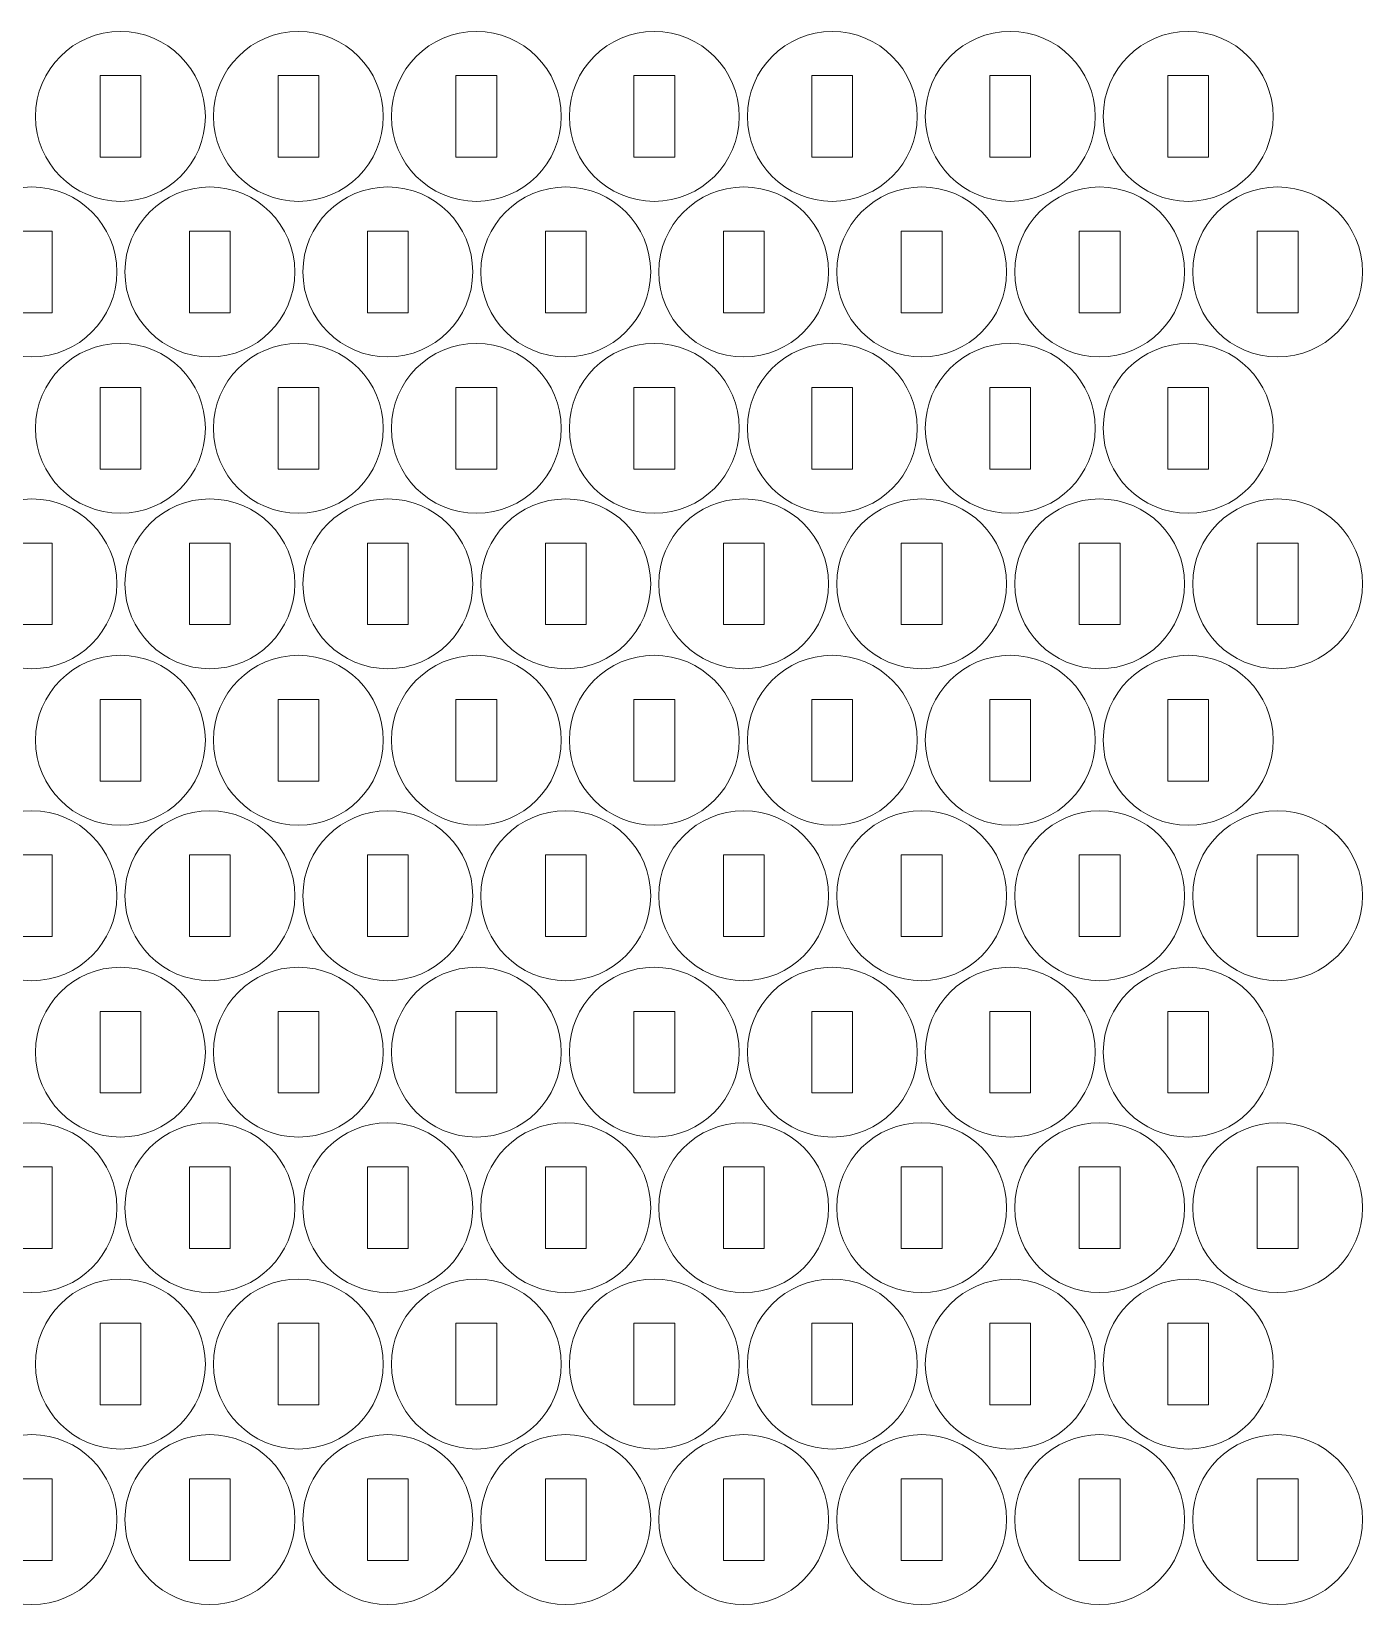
# Model space of a CAD drawing. Header units: millimetres. Extents: x -382 to 382, y -127 to 127.
# Drawn here: x 284.5 to 382.4, y 10.8 to 126.5 of the extents above; entities that cross this region are included whole.
import ezdxf

# ---------------------------------------------------------------- set-up
doc = ezdxf.new("R2010")
doc.units = ezdxf.units.MM
doc.header["$MEASUREMENT"] = 0
doc.layers.add('Camada 1', color=7, linetype='Continuous')

msp = doc.modelspace()

# ---------------------------------------------------------------- linework, layer by layer
at = {"layer": 'Camada 1', "lineweight": 20}
for points in [[(291.0326, 126.5491), (294.4844, 126.5491), (297.2826, 123.7509), (297.2826, 120.2991), (297.2826, 120.2991), (297.2826, 116.8473), (294.4844, 114.0491), (291.0326, 114.0491), (291.0326, 114.0491), (287.5808, 114.0491), (284.7826, 116.8473), (284.7826, 120.2991), (284.7826, 120.2991), (284.7826, 123.7509), (287.5808, 126.5491), (291.0326, 126.5491)], [(304.1295, 126.5491), (307.5813, 126.5491), (310.3795, 123.7509), (310.3795, 120.2991), (310.3795, 120.2991), (310.3795, 116.8473), (307.5813, 114.0491), (304.1295, 114.0491), (304.1295, 114.0491), (300.6777, 114.0491), (297.8795, 116.8473), (297.8795, 120.2991), (297.8795, 120.2991), (297.8795, 123.7509), (300.6777, 126.5491), (304.1295, 126.5491)], [(317.2264, 126.5491), (320.6782, 126.5491), (323.4764, 123.7509), (323.4764, 120.2991), (323.4764, 120.2991), (323.4764, 116.8473), (320.6782, 114.0491), (317.2264, 114.0491), (317.2264, 114.0491), (313.7746, 114.0491), (310.9764, 116.8473), (310.9764, 120.2991), (310.9764, 120.2991), (310.9764, 123.7509), (313.7746, 126.5491), (317.2264, 126.5491)], [(330.3233, 126.5491), (333.7751, 126.5491), (336.5733, 123.7509), (336.5733, 120.2991), (336.5733, 120.2991), (336.5733, 116.8473), (333.7751, 114.0491), (330.3233, 114.0491), (330.3233, 114.0491), (326.8715, 114.0491), (324.0733, 116.8473), (324.0733, 120.2991), (324.0733, 120.2991), (324.0733, 123.7509), (326.8715, 126.5491), (330.3233, 126.5491)], [(343.4202, 126.5491), (346.872, 126.5491), (349.6702, 123.7509), (349.6702, 120.2991), (349.6702, 120.2991), (349.6702, 116.8473), (346.872, 114.0491), (343.4202, 114.0491), (343.4202, 114.0491), (339.9684, 114.0491), (337.1702, 116.8473), (337.1702, 120.2991), (337.1702, 120.2991), (337.1702, 123.7509), (339.9684, 126.5491), (343.4202, 126.5491)], [(356.5171, 126.5491), (359.9689, 126.5491), (362.7671, 123.7509), (362.7671, 120.2991), (362.7671, 120.2991), (362.7671, 116.8473), (359.9689, 114.0491), (356.5171, 114.0491), (356.5171, 114.0491), (353.0653, 114.0491), (350.2671, 116.8473), (350.2671, 120.2991), (350.2671, 120.2991), (350.2671, 123.7509), (353.0653, 126.5491), (356.5171, 126.5491)], [(369.614, 126.5491), (373.0658, 126.5491), (375.864, 123.7509), (375.864, 120.2991), (375.864, 120.2991), (375.864, 116.8473), (373.0658, 114.0491), (369.614, 114.0491), (369.614, 114.0491), (366.1622, 114.0491), (363.364, 116.8473), (363.364, 120.2991), (363.364, 120.2991), (363.364, 123.7509), (366.1622, 126.5491), (369.614, 126.5491)], [(289.5326, 123.2991), (289.5326, 123.2991), (292.5326, 123.2991), (292.5326, 123.2991), (292.5326, 123.2991), (292.5326, 123.2991), (292.5326, 117.2991), (292.5326, 117.2991), (292.5326, 117.2991), (292.5326, 117.2991), (289.5326, 117.2991), (289.5326, 117.2991), (289.5326, 117.2991), (289.5326, 117.2991), (289.5326, 123.2991), (289.5326, 123.2991)], [(302.6295, 123.2991), (302.6295, 123.2991), (305.6295, 123.2991), (305.6295, 123.2991), (305.6295, 123.2991), (305.6295, 123.2991), (305.6295, 117.2991), (305.6295, 117.2991), (305.6295, 117.2991), (305.6295, 117.2991), (302.6295, 117.2991), (302.6295, 117.2991), (302.6295, 117.2991), (302.6295, 117.2991), (302.6295, 123.2991), (302.6295, 123.2991)], [(315.7264, 123.2991), (315.7264, 123.2991), (318.7264, 123.2991), (318.7264, 123.2991), (318.7264, 123.2991), (318.7264, 123.2991), (318.7264, 117.2991), (318.7264, 117.2991), (318.7264, 117.2991), (318.7264, 117.2991), (315.7264, 117.2991), (315.7264, 117.2991), (315.7264, 117.2991), (315.7264, 117.2991), (315.7264, 123.2991), (315.7264, 123.2991)], [(328.8233, 123.2991), (328.8233, 123.2991), (331.8233, 123.2991), (331.8233, 123.2991), (331.8233, 123.2991), (331.8233, 123.2991), (331.8233, 117.2991), (331.8233, 117.2991), (331.8233, 117.2991), (331.8233, 117.2991), (328.8233, 117.2991), (328.8233, 117.2991), (328.8233, 117.2991), (328.8233, 117.2991), (328.8233, 123.2991), (328.8233, 123.2991)], [(341.9202, 123.2991), (341.9202, 123.2991), (344.9202, 123.2991), (344.9202, 123.2991), (344.9202, 123.2991), (344.9202, 123.2991), (344.9202, 117.2991), (344.9202, 117.2991), (344.9202, 117.2991), (344.9202, 117.2991), (341.9202, 117.2991), (341.9202, 117.2991), (341.9202, 117.2991), (341.9202, 117.2991), (341.9202, 123.2991), (341.9202, 123.2991)], [(355.0171, 123.2991), (355.0171, 123.2991), (358.0171, 123.2991), (358.0171, 123.2991), (358.0171, 123.2991), (358.0171, 123.2991), (358.0171, 117.2991), (358.0171, 117.2991), (358.0171, 117.2991), (358.0171, 117.2991), (355.0171, 117.2991), (355.0171, 117.2991), (355.0171, 117.2991), (355.0171, 117.2991), (355.0171, 123.2991), (355.0171, 123.2991)], [(368.114, 123.2991), (368.114, 123.2991), (371.114, 123.2991), (371.114, 123.2991), (371.114, 123.2991), (371.114, 123.2991), (371.114, 117.2991), (371.114, 117.2991), (371.114, 117.2991), (371.114, 117.2991), (368.114, 117.2991), (368.114, 117.2991), (368.114, 117.2991), (368.114, 117.2991), (368.114, 123.2991), (368.114, 123.2991)], [(284.5172, 115.1058), (287.969, 115.1058), (290.7672, 112.3076), (290.7672, 108.8558), (290.7672, 108.8558), (290.7672, 105.404), (287.969, 102.6058), (284.5172, 102.6058), (284.5172, 102.6058), (281.0654, 102.6058), (278.2672, 105.404), (278.2672, 108.8558), (278.2672, 108.8558), (278.2672, 112.3076), (281.0654, 115.1058), (284.5172, 115.1058)], [(297.6141, 115.1058), (301.0659, 115.1058), (303.8641, 112.3076), (303.8641, 108.8558), (303.8641, 108.8558), (303.8641, 105.404), (301.0659, 102.6058), (297.6141, 102.6058), (297.6141, 102.6058), (294.1623, 102.6058), (291.3641, 105.404), (291.3641, 108.8558), (291.3641, 108.8558), (291.3641, 112.3076), (294.1623, 115.1058), (297.6141, 115.1058)], [(310.711, 115.1058), (314.1628, 115.1058), (316.961, 112.3076), (316.961, 108.8558), (316.961, 108.8558), (316.961, 105.404), (314.1628, 102.6058), (310.711, 102.6058), (310.711, 102.6058), (307.2592, 102.6058), (304.461, 105.404), (304.461, 108.8558), (304.461, 108.8558), (304.461, 112.3076), (307.2592, 115.1058), (310.711, 115.1058)], [(323.8079, 115.1058), (327.2597, 115.1058), (330.0579, 112.3076), (330.0579, 108.8558), (330.0579, 108.8558), (330.0579, 105.404), (327.2597, 102.6058), (323.8079, 102.6058), (323.8079, 102.6058), (320.3561, 102.6058), (317.5579, 105.404), (317.5579, 108.8558), (317.5579, 108.8558), (317.5579, 112.3076), (320.3561, 115.1058), (323.8079, 115.1058)], [(336.9048, 115.1058), (340.3566, 115.1058), (343.1548, 112.3076), (343.1548, 108.8558), (343.1548, 108.8558), (343.1548, 105.404), (340.3566, 102.6058), (336.9048, 102.6058), (336.9048, 102.6058), (333.453, 102.6058), (330.6548, 105.404), (330.6548, 108.8558), (330.6548, 108.8558), (330.6548, 112.3076), (333.453, 115.1058), (336.9048, 115.1058)], [(350.0017, 115.1058), (353.4535, 115.1058), (356.2517, 112.3076), (356.2517, 108.8558), (356.2517, 108.8558), (356.2517, 105.404), (353.4535, 102.6058), (350.0017, 102.6058), (350.0017, 102.6058), (346.5499, 102.6058), (343.7517, 105.404), (343.7517, 108.8558), (343.7517, 108.8558), (343.7517, 112.3076), (346.5499, 115.1058), (350.0017, 115.1058)], [(363.0986, 115.1058), (366.5504, 115.1058), (369.3486, 112.3076), (369.3486, 108.8558), (369.3486, 108.8558), (369.3486, 105.404), (366.5504, 102.6058), (363.0986, 102.6058), (363.0986, 102.6058), (359.6468, 102.6058), (356.8486, 105.404), (356.8486, 108.8558), (356.8486, 108.8558), (356.8486, 112.3076), (359.6468, 115.1058), (363.0986, 115.1058)], [(376.1955, 115.1058), (379.6473, 115.1058), (382.4455, 112.3076), (382.4455, 108.8558), (382.4455, 108.8558), (382.4455, 105.404), (379.6473, 102.6058), (376.1955, 102.6058), (376.1955, 102.6058), (372.7437, 102.6058), (369.9455, 105.404), (369.9455, 108.8558), (369.9455, 108.8558), (369.9455, 112.3076), (372.7437, 115.1058), (376.1955, 115.1058)], [(283.0172, 111.8558), (283.0172, 111.8558), (286.0172, 111.8558), (286.0172, 111.8558), (286.0172, 111.8558), (286.0172, 111.8558), (286.0172, 105.8558), (286.0172, 105.8558), (286.0172, 105.8558), (286.0172, 105.8558), (283.0172, 105.8558), (283.0172, 105.8558), (283.0172, 105.8558), (283.0172, 105.8558), (283.0172, 111.8558), (283.0172, 111.8558)], [(296.1141, 111.8558), (296.1141, 111.8558), (299.1141, 111.8558), (299.1141, 111.8558), (299.1141, 111.8558), (299.1141, 111.8558), (299.1141, 105.8558), (299.1141, 105.8558), (299.1141, 105.8558), (299.1141, 105.8558), (296.1141, 105.8558), (296.1141, 105.8558), (296.1141, 105.8558), (296.1141, 105.8558), (296.1141, 111.8558), (296.1141, 111.8558)], [(309.211, 111.8558), (309.211, 111.8558), (312.211, 111.8558), (312.211, 111.8558), (312.211, 111.8558), (312.211, 111.8558), (312.211, 105.8558), (312.211, 105.8558), (312.211, 105.8558), (312.211, 105.8558), (309.211, 105.8558), (309.211, 105.8558), (309.211, 105.8558), (309.211, 105.8558), (309.211, 111.8558), (309.211, 111.8558)], [(322.3079, 111.8558), (322.3079, 111.8558), (325.3079, 111.8558), (325.3079, 111.8558), (325.3079, 111.8558), (325.3079, 111.8558), (325.3079, 105.8558), (325.3079, 105.8558), (325.3079, 105.8558), (325.3079, 105.8558), (322.3079, 105.8558), (322.3079, 105.8558), (322.3079, 105.8558), (322.3079, 105.8558), (322.3079, 111.8558), (322.3079, 111.8558)], [(335.4048, 111.8558), (335.4048, 111.8558), (338.4048, 111.8558), (338.4048, 111.8558), (338.4048, 111.8558), (338.4048, 111.8558), (338.4048, 105.8558), (338.4048, 105.8558), (338.4048, 105.8558), (338.4048, 105.8558), (335.4048, 105.8558), (335.4048, 105.8558), (335.4048, 105.8558), (335.4048, 105.8558), (335.4048, 111.8558), (335.4048, 111.8558)], [(348.5017, 111.8558), (348.5017, 111.8558), (351.5017, 111.8558), (351.5017, 111.8558), (351.5017, 111.8558), (351.5017, 111.8558), (351.5017, 105.8558), (351.5017, 105.8558), (351.5017, 105.8558), (351.5017, 105.8558), (348.5017, 105.8558), (348.5017, 105.8558), (348.5017, 105.8558), (348.5017, 105.8558), (348.5017, 111.8558), (348.5017, 111.8558)], [(361.5986, 111.8558), (361.5986, 111.8558), (364.5986, 111.8558), (364.5986, 111.8558), (364.5986, 111.8558), (364.5986, 111.8558), (364.5986, 105.8558), (364.5986, 105.8558), (364.5986, 105.8558), (364.5986, 105.8558), (361.5986, 105.8558), (361.5986, 105.8558), (361.5986, 105.8558), (361.5986, 105.8558), (361.5986, 111.8558), (361.5986, 111.8558)], [(374.6955, 111.8558), (374.6955, 111.8558), (377.6955, 111.8558), (377.6955, 111.8558), (377.6955, 111.8558), (377.6955, 111.8558), (377.6955, 105.8558), (377.6955, 105.8558), (377.6955, 105.8558), (377.6955, 105.8558), (374.6955, 105.8558), (374.6955, 105.8558), (374.6955, 105.8558), (374.6955, 105.8558), (374.6955, 111.8558), (374.6955, 111.8558)], [(291.0326, 103.5964), (294.4844, 103.5964), (297.2826, 100.7982), (297.2826, 97.3464), (297.2826, 97.3464), (297.2826, 93.8946), (294.4844, 91.0964), (291.0326, 91.0964), (291.0326, 91.0964), (287.5808, 91.0964), (284.7826, 93.8946), (284.7826, 97.3464), (284.7826, 97.3464), (284.7826, 100.7982), (287.5808, 103.5964), (291.0326, 103.5964)], [(304.1295, 103.5964), (307.5813, 103.5964), (310.3795, 100.7982), (310.3795, 97.3464), (310.3795, 97.3464), (310.3795, 93.8946), (307.5813, 91.0964), (304.1295, 91.0964), (304.1295, 91.0964), (300.6777, 91.0964), (297.8795, 93.8946), (297.8795, 97.3464), (297.8795, 97.3464), (297.8795, 100.7982), (300.6777, 103.5964), (304.1295, 103.5964)], [(317.2264, 103.5964), (320.6782, 103.5964), (323.4764, 100.7982), (323.4764, 97.3464), (323.4764, 97.3464), (323.4764, 93.8946), (320.6782, 91.0964), (317.2264, 91.0964), (317.2264, 91.0964), (313.7746, 91.0964), (310.9764, 93.8946), (310.9764, 97.3464), (310.9764, 97.3464), (310.9764, 100.7982), (313.7746, 103.5964), (317.2264, 103.5964)], [(330.3233, 103.5964), (333.7751, 103.5964), (336.5733, 100.7982), (336.5733, 97.3464), (336.5733, 97.3464), (336.5733, 93.8946), (333.7751, 91.0964), (330.3233, 91.0964), (330.3233, 91.0964), (326.8715, 91.0964), (324.0733, 93.8946), (324.0733, 97.3464), (324.0733, 97.3464), (324.0733, 100.7982), (326.8715, 103.5964), (330.3233, 103.5964)], [(343.4202, 103.5964), (346.872, 103.5964), (349.6702, 100.7982), (349.6702, 97.3464), (349.6702, 97.3464), (349.6702, 93.8946), (346.872, 91.0964), (343.4202, 91.0964), (343.4202, 91.0964), (339.9684, 91.0964), (337.1702, 93.8946), (337.1702, 97.3464), (337.1702, 97.3464), (337.1702, 100.7982), (339.9684, 103.5964), (343.4202, 103.5964)], [(356.5171, 103.5964), (359.9689, 103.5964), (362.7671, 100.7982), (362.7671, 97.3464), (362.7671, 97.3464), (362.7671, 93.8946), (359.9689, 91.0964), (356.5171, 91.0964), (356.5171, 91.0964), (353.0653, 91.0964), (350.2671, 93.8946), (350.2671, 97.3464), (350.2671, 97.3464), (350.2671, 100.7982), (353.0653, 103.5964), (356.5171, 103.5964)], [(369.614, 103.5964), (373.0658, 103.5964), (375.864, 100.7982), (375.864, 97.3464), (375.864, 97.3464), (375.864, 93.8946), (373.0658, 91.0964), (369.614, 91.0964), (369.614, 91.0964), (366.1622, 91.0964), (363.364, 93.8946), (363.364, 97.3464), (363.364, 97.3464), (363.364, 100.7982), (366.1622, 103.5964), (369.614, 103.5964)], [(289.5326, 100.3464), (289.5326, 100.3464), (292.5326, 100.3464), (292.5326, 100.3464), (292.5326, 100.3464), (292.5326, 100.3464), (292.5326, 94.3464), (292.5326, 94.3464), (292.5326, 94.3464), (292.5326, 94.3464), (289.5326, 94.3464), (289.5326, 94.3464), (289.5326, 94.3464), (289.5326, 94.3464), (289.5326, 100.3464), (289.5326, 100.3464)], [(302.6295, 100.3464), (302.6295, 100.3464), (305.6295, 100.3464), (305.6295, 100.3464), (305.6295, 100.3464), (305.6295, 100.3464), (305.6295, 94.3464), (305.6295, 94.3464), (305.6295, 94.3464), (305.6295, 94.3464), (302.6295, 94.3464), (302.6295, 94.3464), (302.6295, 94.3464), (302.6295, 94.3464), (302.6295, 100.3464), (302.6295, 100.3464)], [(315.7264, 100.3464), (315.7264, 100.3464), (318.7264, 100.3464), (318.7264, 100.3464), (318.7264, 100.3464), (318.7264, 100.3464), (318.7264, 94.3464), (318.7264, 94.3464), (318.7264, 94.3464), (318.7264, 94.3464), (315.7264, 94.3464), (315.7264, 94.3464), (315.7264, 94.3464), (315.7264, 94.3464), (315.7264, 100.3464), (315.7264, 100.3464)], [(328.8233, 100.3464), (328.8233, 100.3464), (331.8233, 100.3464), (331.8233, 100.3464), (331.8233, 100.3464), (331.8233, 100.3464), (331.8233, 94.3464), (331.8233, 94.3464), (331.8233, 94.3464), (331.8233, 94.3464), (328.8233, 94.3464), (328.8233, 94.3464), (328.8233, 94.3464), (328.8233, 94.3464), (328.8233, 100.3464), (328.8233, 100.3464)], [(341.9202, 100.3464), (341.9202, 100.3464), (344.9202, 100.3464), (344.9202, 100.3464), (344.9202, 100.3464), (344.9202, 100.3464), (344.9202, 94.3464), (344.9202, 94.3464), (344.9202, 94.3464), (344.9202, 94.3464), (341.9202, 94.3464), (341.9202, 94.3464), (341.9202, 94.3464), (341.9202, 94.3464), (341.9202, 100.3464), (341.9202, 100.3464)], [(355.0171, 100.3464), (355.0171, 100.3464), (358.0171, 100.3464), (358.0171, 100.3464), (358.0171, 100.3464), (358.0171, 100.3464), (358.0171, 94.3464), (358.0171, 94.3464), (358.0171, 94.3464), (358.0171, 94.3464), (355.0171, 94.3464), (355.0171, 94.3464), (355.0171, 94.3464), (355.0171, 94.3464), (355.0171, 100.3464), (355.0171, 100.3464)], [(368.114, 100.3464), (368.114, 100.3464), (371.114, 100.3464), (371.114, 100.3464), (371.114, 100.3464), (371.114, 100.3464), (371.114, 94.3464), (371.114, 94.3464), (371.114, 94.3464), (371.114, 94.3464), (368.114, 94.3464), (368.114, 94.3464), (368.114, 94.3464), (368.114, 94.3464), (368.114, 100.3464), (368.114, 100.3464)], [(284.5172, 92.1531), (287.969, 92.1531), (290.7672, 89.3549), (290.7672, 85.9031), (290.7672, 85.9031), (290.7672, 82.4513), (287.969, 79.6531), (284.5172, 79.6531), (284.5172, 79.6531), (281.0654, 79.6531), (278.2672, 82.4513), (278.2672, 85.9031), (278.2672, 85.9031), (278.2672, 89.3549), (281.0654, 92.1531), (284.5172, 92.1531)], [(297.6141, 92.1531), (301.0659, 92.1531), (303.8641, 89.3549), (303.8641, 85.9031), (303.8641, 85.9031), (303.8641, 82.4513), (301.0659, 79.6531), (297.6141, 79.6531), (297.6141, 79.6531), (294.1623, 79.6531), (291.3641, 82.4513), (291.3641, 85.9031), (291.3641, 85.9031), (291.3641, 89.3549), (294.1623, 92.1531), (297.6141, 92.1531)], [(310.711, 92.1531), (314.1628, 92.1531), (316.961, 89.3549), (316.961, 85.9031), (316.961, 85.9031), (316.961, 82.4513), (314.1628, 79.6531), (310.711, 79.6531), (310.711, 79.6531), (307.2592, 79.6531), (304.461, 82.4513), (304.461, 85.9031), (304.461, 85.9031), (304.461, 89.3549), (307.2592, 92.1531), (310.711, 92.1531)], [(323.8079, 92.1531), (327.2597, 92.1531), (330.0579, 89.3549), (330.0579, 85.9031), (330.0579, 85.9031), (330.0579, 82.4513), (327.2597, 79.6531), (323.8079, 79.6531), (323.8079, 79.6531), (320.3561, 79.6531), (317.5579, 82.4513), (317.5579, 85.9031), (317.5579, 85.9031), (317.5579, 89.3549), (320.3561, 92.1531), (323.8079, 92.1531)], [(336.9048, 92.1531), (340.3566, 92.1531), (343.1548, 89.3549), (343.1548, 85.9031), (343.1548, 85.9031), (343.1548, 82.4513), (340.3566, 79.6531), (336.9048, 79.6531), (336.9048, 79.6531), (333.453, 79.6531), (330.6548, 82.4513), (330.6548, 85.9031), (330.6548, 85.9031), (330.6548, 89.3549), (333.453, 92.1531), (336.9048, 92.1531)], [(350.0017, 92.1531), (353.4535, 92.1531), (356.2517, 89.3549), (356.2517, 85.9031), (356.2517, 85.9031), (356.2517, 82.4513), (353.4535, 79.6531), (350.0017, 79.6531), (350.0017, 79.6531), (346.5499, 79.6531), (343.7517, 82.4513), (343.7517, 85.9031), (343.7517, 85.9031), (343.7517, 89.3549), (346.5499, 92.1531), (350.0017, 92.1531)], [(363.0986, 92.1531), (366.5504, 92.1531), (369.3486, 89.3549), (369.3486, 85.9031), (369.3486, 85.9031), (369.3486, 82.4513), (366.5504, 79.6531), (363.0986, 79.6531), (363.0986, 79.6531), (359.6468, 79.6531), (356.8486, 82.4513), (356.8486, 85.9031), (356.8486, 85.9031), (356.8486, 89.3549), (359.6468, 92.1531), (363.0986, 92.1531)], [(376.1955, 92.1531), (379.6473, 92.1531), (382.4455, 89.3549), (382.4455, 85.9031), (382.4455, 85.9031), (382.4455, 82.4513), (379.6473, 79.6531), (376.1955, 79.6531), (376.1955, 79.6531), (372.7437, 79.6531), (369.9455, 82.4513), (369.9455, 85.9031), (369.9455, 85.9031), (369.9455, 89.3549), (372.7437, 92.1531), (376.1955, 92.1531)], [(283.0172, 88.9031), (283.0172, 88.9031), (286.0172, 88.9031), (286.0172, 88.9031), (286.0172, 88.9031), (286.0172, 88.9031), (286.0172, 82.9031), (286.0172, 82.9031), (286.0172, 82.9031), (286.0172, 82.9031), (283.0172, 82.9031), (283.0172, 82.9031), (283.0172, 82.9031), (283.0172, 82.9031), (283.0172, 88.9031), (283.0172, 88.9031)], [(296.1141, 88.9031), (296.1141, 88.9031), (299.1141, 88.9031), (299.1141, 88.9031), (299.1141, 88.9031), (299.1141, 88.9031), (299.1141, 82.9031), (299.1141, 82.9031), (299.1141, 82.9031), (299.1141, 82.9031), (296.1141, 82.9031), (296.1141, 82.9031), (296.1141, 82.9031), (296.1141, 82.9031), (296.1141, 88.9031), (296.1141, 88.9031)], [(309.211, 88.9031), (309.211, 88.9031), (312.211, 88.9031), (312.211, 88.9031), (312.211, 88.9031), (312.211, 88.9031), (312.211, 82.9031), (312.211, 82.9031), (312.211, 82.9031), (312.211, 82.9031), (309.211, 82.9031), (309.211, 82.9031), (309.211, 82.9031), (309.211, 82.9031), (309.211, 88.9031), (309.211, 88.9031)], [(322.3079, 88.9031), (322.3079, 88.9031), (325.3079, 88.9031), (325.3079, 88.9031), (325.3079, 88.9031), (325.3079, 88.9031), (325.3079, 82.9031), (325.3079, 82.9031), (325.3079, 82.9031), (325.3079, 82.9031), (322.3079, 82.9031), (322.3079, 82.9031), (322.3079, 82.9031), (322.3079, 82.9031), (322.3079, 88.9031), (322.3079, 88.9031)], [(335.4048, 88.9031), (335.4048, 88.9031), (338.4048, 88.9031), (338.4048, 88.9031), (338.4048, 88.9031), (338.4048, 88.9031), (338.4048, 82.9031), (338.4048, 82.9031), (338.4048, 82.9031), (338.4048, 82.9031), (335.4048, 82.9031), (335.4048, 82.9031), (335.4048, 82.9031), (335.4048, 82.9031), (335.4048, 88.9031), (335.4048, 88.9031)], [(348.5017, 88.9031), (348.5017, 88.9031), (351.5017, 88.9031), (351.5017, 88.9031), (351.5017, 88.9031), (351.5017, 88.9031), (351.5017, 82.9031), (351.5017, 82.9031), (351.5017, 82.9031), (351.5017, 82.9031), (348.5017, 82.9031), (348.5017, 82.9031), (348.5017, 82.9031), (348.5017, 82.9031), (348.5017, 88.9031), (348.5017, 88.9031)], [(361.5986, 88.9031), (361.5986, 88.9031), (364.5986, 88.9031), (364.5986, 88.9031), (364.5986, 88.9031), (364.5986, 88.9031), (364.5986, 82.9031), (364.5986, 82.9031), (364.5986, 82.9031), (364.5986, 82.9031), (361.5986, 82.9031), (361.5986, 82.9031), (361.5986, 82.9031), (361.5986, 82.9031), (361.5986, 88.9031), (361.5986, 88.9031)], [(374.6955, 88.9031), (374.6955, 88.9031), (377.6955, 88.9031), (377.6955, 88.9031), (377.6955, 88.9031), (377.6955, 88.9031), (377.6955, 82.9031), (377.6955, 82.9031), (377.6955, 82.9031), (377.6955, 82.9031), (374.6955, 82.9031), (374.6955, 82.9031), (374.6955, 82.9031), (374.6955, 82.9031), (374.6955, 88.9031), (374.6955, 88.9031)], [(291.0326, 80.6437), (294.4844, 80.6437), (297.2826, 77.8455), (297.2826, 74.3937), (297.2826, 74.3937), (297.2826, 70.9419), (294.4844, 68.1437), (291.0326, 68.1437), (291.0326, 68.1437), (287.5808, 68.1437), (284.7826, 70.9419), (284.7826, 74.3937), (284.7826, 74.3937), (284.7826, 77.8455), (287.5808, 80.6437), (291.0326, 80.6437)], [(304.1295, 80.6437), (307.5813, 80.6437), (310.3795, 77.8455), (310.3795, 74.3937), (310.3795, 74.3937), (310.3795, 70.9419), (307.5813, 68.1437), (304.1295, 68.1437), (304.1295, 68.1437), (300.6777, 68.1437), (297.8795, 70.9419), (297.8795, 74.3937), (297.8795, 74.3937), (297.8795, 77.8455), (300.6777, 80.6437), (304.1295, 80.6437)], [(317.2264, 80.6437), (320.6782, 80.6437), (323.4764, 77.8455), (323.4764, 74.3937), (323.4764, 74.3937), (323.4764, 70.9419), (320.6782, 68.1437), (317.2264, 68.1437), (317.2264, 68.1437), (313.7746, 68.1437), (310.9764, 70.9419), (310.9764, 74.3937), (310.9764, 74.3937), (310.9764, 77.8455), (313.7746, 80.6437), (317.2264, 80.6437)], [(330.3233, 80.6437), (333.7751, 80.6437), (336.5733, 77.8455), (336.5733, 74.3937), (336.5733, 74.3937), (336.5733, 70.9419), (333.7751, 68.1437), (330.3233, 68.1437), (330.3233, 68.1437), (326.8715, 68.1437), (324.0733, 70.9419), (324.0733, 74.3937), (324.0733, 74.3937), (324.0733, 77.8455), (326.8715, 80.6437), (330.3233, 80.6437)], [(343.4202, 80.6437), (346.872, 80.6437), (349.6702, 77.8455), (349.6702, 74.3937), (349.6702, 74.3937), (349.6702, 70.9419), (346.872, 68.1437), (343.4202, 68.1437), (343.4202, 68.1437), (339.9684, 68.1437), (337.1702, 70.9419), (337.1702, 74.3937), (337.1702, 74.3937), (337.1702, 77.8455), (339.9684, 80.6437), (343.4202, 80.6437)], [(356.5171, 80.6437), (359.9689, 80.6437), (362.7671, 77.8455), (362.7671, 74.3937), (362.7671, 74.3937), (362.7671, 70.9419), (359.9689, 68.1437), (356.5171, 68.1437), (356.5171, 68.1437), (353.0653, 68.1437), (350.2671, 70.9419), (350.2671, 74.3937), (350.2671, 74.3937), (350.2671, 77.8455), (353.0653, 80.6437), (356.5171, 80.6437)], [(369.614, 80.6437), (373.0658, 80.6437), (375.864, 77.8455), (375.864, 74.3937), (375.864, 74.3937), (375.864, 70.9419), (373.0658, 68.1437), (369.614, 68.1437), (369.614, 68.1437), (366.1622, 68.1437), (363.364, 70.9419), (363.364, 74.3937), (363.364, 74.3937), (363.364, 77.8455), (366.1622, 80.6437), (369.614, 80.6437)], [(289.5326, 77.3937), (289.5326, 77.3937), (292.5326, 77.3937), (292.5326, 77.3937), (292.5326, 77.3937), (292.5326, 77.3937), (292.5326, 71.3937), (292.5326, 71.3937), (292.5326, 71.3937), (292.5326, 71.3937), (289.5326, 71.3937), (289.5326, 71.3937), (289.5326, 71.3937), (289.5326, 71.3937), (289.5326, 77.3937), (289.5326, 77.3937)], [(302.6295, 77.3937), (302.6295, 77.3937), (305.6295, 77.3937), (305.6295, 77.3937), (305.6295, 77.3937), (305.6295, 77.3937), (305.6295, 71.3937), (305.6295, 71.3937), (305.6295, 71.3937), (305.6295, 71.3937), (302.6295, 71.3937), (302.6295, 71.3937), (302.6295, 71.3937), (302.6295, 71.3937), (302.6295, 77.3937), (302.6295, 77.3937)], [(315.7264, 77.3937), (315.7264, 77.3937), (318.7264, 77.3937), (318.7264, 77.3937), (318.7264, 77.3937), (318.7264, 77.3937), (318.7264, 71.3937), (318.7264, 71.3937), (318.7264, 71.3937), (318.7264, 71.3937), (315.7264, 71.3937), (315.7264, 71.3937), (315.7264, 71.3937), (315.7264, 71.3937), (315.7264, 77.3937), (315.7264, 77.3937)], [(328.8233, 77.3937), (328.8233, 77.3937), (331.8233, 77.3937), (331.8233, 77.3937), (331.8233, 77.3937), (331.8233, 77.3937), (331.8233, 71.3937), (331.8233, 71.3937), (331.8233, 71.3937), (331.8233, 71.3937), (328.8233, 71.3937), (328.8233, 71.3937), (328.8233, 71.3937), (328.8233, 71.3937), (328.8233, 77.3937), (328.8233, 77.3937)], [(341.9202, 77.3937), (341.9202, 77.3937), (344.9202, 77.3937), (344.9202, 77.3937), (344.9202, 77.3937), (344.9202, 77.3937), (344.9202, 71.3937), (344.9202, 71.3937), (344.9202, 71.3937), (344.9202, 71.3937), (341.9202, 71.3937), (341.9202, 71.3937), (341.9202, 71.3937), (341.9202, 71.3937), (341.9202, 77.3937), (341.9202, 77.3937)], [(355.0171, 77.3937), (355.0171, 77.3937), (358.0171, 77.3937), (358.0171, 77.3937), (358.0171, 77.3937), (358.0171, 77.3937), (358.0171, 71.3937), (358.0171, 71.3937), (358.0171, 71.3937), (358.0171, 71.3937), (355.0171, 71.3937), (355.0171, 71.3937), (355.0171, 71.3937), (355.0171, 71.3937), (355.0171, 77.3937), (355.0171, 77.3937)], [(368.114, 77.3937), (368.114, 77.3937), (371.114, 77.3937), (371.114, 77.3937), (371.114, 77.3937), (371.114, 77.3937), (371.114, 71.3937), (371.114, 71.3937), (371.114, 71.3937), (371.114, 71.3937), (368.114, 71.3937), (368.114, 71.3937), (368.114, 71.3937), (368.114, 71.3937), (368.114, 77.3937), (368.114, 77.3937)], [(284.5172, 69.2004), (287.969, 69.2004), (290.7672, 66.4022), (290.7672, 62.9504), (290.7672, 62.9504), (290.7672, 59.4986), (287.969, 56.7004), (284.5172, 56.7004), (284.5172, 56.7004), (281.0654, 56.7004), (278.2672, 59.4986), (278.2672, 62.9504), (278.2672, 62.9504), (278.2672, 66.4022), (281.0654, 69.2004), (284.5172, 69.2004)], [(297.6141, 69.2004), (301.0659, 69.2004), (303.8641, 66.4022), (303.8641, 62.9504), (303.8641, 62.9504), (303.8641, 59.4986), (301.0659, 56.7004), (297.6141, 56.7004), (297.6141, 56.7004), (294.1623, 56.7004), (291.3641, 59.4986), (291.3641, 62.9504), (291.3641, 62.9504), (291.3641, 66.4022), (294.1623, 69.2004), (297.6141, 69.2004)], [(310.711, 69.2004), (314.1628, 69.2004), (316.961, 66.4022), (316.961, 62.9504), (316.961, 62.9504), (316.961, 59.4986), (314.1628, 56.7004), (310.711, 56.7004), (310.711, 56.7004), (307.2592, 56.7004), (304.461, 59.4986), (304.461, 62.9504), (304.461, 62.9504), (304.461, 66.4022), (307.2592, 69.2004), (310.711, 69.2004)], [(323.8079, 69.2004), (327.2597, 69.2004), (330.0579, 66.4022), (330.0579, 62.9504), (330.0579, 62.9504), (330.0579, 59.4986), (327.2597, 56.7004), (323.8079, 56.7004), (323.8079, 56.7004), (320.3561, 56.7004), (317.5579, 59.4986), (317.5579, 62.9504), (317.5579, 62.9504), (317.5579, 66.4022), (320.3561, 69.2004), (323.8079, 69.2004)], [(336.9048, 69.2004), (340.3566, 69.2004), (343.1548, 66.4022), (343.1548, 62.9504), (343.1548, 62.9504), (343.1548, 59.4986), (340.3566, 56.7004), (336.9048, 56.7004), (336.9048, 56.7004), (333.453, 56.7004), (330.6548, 59.4986), (330.6548, 62.9504), (330.6548, 62.9504), (330.6548, 66.4022), (333.453, 69.2004), (336.9048, 69.2004)], [(350.0017, 69.2004), (353.4535, 69.2004), (356.2517, 66.4022), (356.2517, 62.9504), (356.2517, 62.9504), (356.2517, 59.4986), (353.4535, 56.7004), (350.0017, 56.7004), (350.0017, 56.7004), (346.5499, 56.7004), (343.7517, 59.4986), (343.7517, 62.9504), (343.7517, 62.9504), (343.7517, 66.4022), (346.5499, 69.2004), (350.0017, 69.2004)], [(363.0986, 69.2004), (366.5504, 69.2004), (369.3486, 66.4022), (369.3486, 62.9504), (369.3486, 62.9504), (369.3486, 59.4986), (366.5504, 56.7004), (363.0986, 56.7004), (363.0986, 56.7004), (359.6468, 56.7004), (356.8486, 59.4986), (356.8486, 62.9504), (356.8486, 62.9504), (356.8486, 66.4022), (359.6468, 69.2004), (363.0986, 69.2004)], [(376.1955, 69.2004), (379.6473, 69.2004), (382.4455, 66.4022), (382.4455, 62.9504), (382.4455, 62.9504), (382.4455, 59.4986), (379.6473, 56.7004), (376.1955, 56.7004), (376.1955, 56.7004), (372.7437, 56.7004), (369.9455, 59.4986), (369.9455, 62.9504), (369.9455, 62.9504), (369.9455, 66.4022), (372.7437, 69.2004), (376.1955, 69.2004)], [(283.0172, 65.9504), (283.0172, 65.9504), (286.0172, 65.9504), (286.0172, 65.9504), (286.0172, 65.9504), (286.0172, 65.9504), (286.0172, 59.9504), (286.0172, 59.9504), (286.0172, 59.9504), (286.0172, 59.9504), (283.0172, 59.9504), (283.0172, 59.9504), (283.0172, 59.9504), (283.0172, 59.9504), (283.0172, 65.9504), (283.0172, 65.9504)], [(296.1141, 65.9504), (296.1141, 65.9504), (299.1141, 65.9504), (299.1141, 65.9504), (299.1141, 65.9504), (299.1141, 65.9504), (299.1141, 59.9504), (299.1141, 59.9504), (299.1141, 59.9504), (299.1141, 59.9504), (296.1141, 59.9504), (296.1141, 59.9504), (296.1141, 59.9504), (296.1141, 59.9504), (296.1141, 65.9504), (296.1141, 65.9504)], [(309.211, 65.9504), (309.211, 65.9504), (312.211, 65.9504), (312.211, 65.9504), (312.211, 65.9504), (312.211, 65.9504), (312.211, 59.9504), (312.211, 59.9504), (312.211, 59.9504), (312.211, 59.9504), (309.211, 59.9504), (309.211, 59.9504), (309.211, 59.9504), (309.211, 59.9504), (309.211, 65.9504), (309.211, 65.9504)], [(322.3079, 65.9504), (322.3079, 65.9504), (325.3079, 65.9504), (325.3079, 65.9504), (325.3079, 65.9504), (325.3079, 65.9504), (325.3079, 59.9504), (325.3079, 59.9504), (325.3079, 59.9504), (325.3079, 59.9504), (322.3079, 59.9504), (322.3079, 59.9504), (322.3079, 59.9504), (322.3079, 59.9504), (322.3079, 65.9504), (322.3079, 65.9504)], [(335.4048, 65.9504), (335.4048, 65.9504), (338.4048, 65.9504), (338.4048, 65.9504), (338.4048, 65.9504), (338.4048, 65.9504), (338.4048, 59.9504), (338.4048, 59.9504), (338.4048, 59.9504), (338.4048, 59.9504), (335.4048, 59.9504), (335.4048, 59.9504), (335.4048, 59.9504), (335.4048, 59.9504), (335.4048, 65.9504), (335.4048, 65.9504)], [(348.5017, 65.9504), (348.5017, 65.9504), (351.5017, 65.9504), (351.5017, 65.9504), (351.5017, 65.9504), (351.5017, 65.9504), (351.5017, 59.9504), (351.5017, 59.9504), (351.5017, 59.9504), (351.5017, 59.9504), (348.5017, 59.9504), (348.5017, 59.9504), (348.5017, 59.9504), (348.5017, 59.9504), (348.5017, 65.9504), (348.5017, 65.9504)], [(361.5986, 65.9504), (361.5986, 65.9504), (364.5986, 65.9504), (364.5986, 65.9504), (364.5986, 65.9504), (364.5986, 65.9504), (364.5986, 59.9504), (364.5986, 59.9504), (364.5986, 59.9504), (364.5986, 59.9504), (361.5986, 59.9504), (361.5986, 59.9504), (361.5986, 59.9504), (361.5986, 59.9504), (361.5986, 65.9504), (361.5986, 65.9504)], [(374.6955, 65.9504), (374.6955, 65.9504), (377.6955, 65.9504), (377.6955, 65.9504), (377.6955, 65.9504), (377.6955, 65.9504), (377.6955, 59.9504), (377.6955, 59.9504), (377.6955, 59.9504), (377.6955, 59.9504), (374.6955, 59.9504), (374.6955, 59.9504), (374.6955, 59.9504), (374.6955, 59.9504), (374.6955, 65.9504), (374.6955, 65.9504)], [(291.0326, 57.691), (294.4844, 57.691), (297.2826, 54.8928), (297.2826, 51.441), (297.2826, 51.441), (297.2826, 47.9892), (294.4844, 45.191), (291.0326, 45.191), (291.0326, 45.191), (287.5808, 45.191), (284.7826, 47.9892), (284.7826, 51.441), (284.7826, 51.441), (284.7826, 54.8928), (287.5808, 57.691), (291.0326, 57.691)], [(304.1295, 57.691), (307.5813, 57.691), (310.3795, 54.8928), (310.3795, 51.441), (310.3795, 51.441), (310.3795, 47.9892), (307.5813, 45.191), (304.1295, 45.191), (304.1295, 45.191), (300.6777, 45.191), (297.8795, 47.9892), (297.8795, 51.441), (297.8795, 51.441), (297.8795, 54.8928), (300.6777, 57.691), (304.1295, 57.691)], [(317.2264, 57.691), (320.6782, 57.691), (323.4764, 54.8928), (323.4764, 51.441), (323.4764, 51.441), (323.4764, 47.9892), (320.6782, 45.191), (317.2264, 45.191), (317.2264, 45.191), (313.7746, 45.191), (310.9764, 47.9892), (310.9764, 51.441), (310.9764, 51.441), (310.9764, 54.8928), (313.7746, 57.691), (317.2264, 57.691)], [(330.3233, 57.691), (333.7751, 57.691), (336.5733, 54.8928), (336.5733, 51.441), (336.5733, 51.441), (336.5733, 47.9892), (333.7751, 45.191), (330.3233, 45.191), (330.3233, 45.191), (326.8715, 45.191), (324.0733, 47.9892), (324.0733, 51.441), (324.0733, 51.441), (324.0733, 54.8928), (326.8715, 57.691), (330.3233, 57.691)], [(343.4202, 57.691), (346.872, 57.691), (349.6702, 54.8928), (349.6702, 51.441), (349.6702, 51.441), (349.6702, 47.9892), (346.872, 45.191), (343.4202, 45.191), (343.4202, 45.191), (339.9684, 45.191), (337.1702, 47.9892), (337.1702, 51.441), (337.1702, 51.441), (337.1702, 54.8928), (339.9684, 57.691), (343.4202, 57.691)], [(356.5171, 57.691), (359.9689, 57.691), (362.7671, 54.8928), (362.7671, 51.441), (362.7671, 51.441), (362.7671, 47.9892), (359.9689, 45.191), (356.5171, 45.191), (356.5171, 45.191), (353.0653, 45.191), (350.2671, 47.9892), (350.2671, 51.441), (350.2671, 51.441), (350.2671, 54.8928), (353.0653, 57.691), (356.5171, 57.691)], [(369.614, 57.691), (373.0658, 57.691), (375.864, 54.8928), (375.864, 51.441), (375.864, 51.441), (375.864, 47.9892), (373.0658, 45.191), (369.614, 45.191), (369.614, 45.191), (366.1622, 45.191), (363.364, 47.9892), (363.364, 51.441), (363.364, 51.441), (363.364, 54.8928), (366.1622, 57.691), (369.614, 57.691)], [(289.5326, 54.441), (289.5326, 54.441), (292.5326, 54.441), (292.5326, 54.441), (292.5326, 54.441), (292.5326, 54.441), (292.5326, 48.441), (292.5326, 48.441), (292.5326, 48.441), (292.5326, 48.441), (289.5326, 48.441), (289.5326, 48.441), (289.5326, 48.441), (289.5326, 48.441), (289.5326, 54.441), (289.5326, 54.441)], [(302.6295, 54.441), (302.6295, 54.441), (305.6295, 54.441), (305.6295, 54.441), (305.6295, 54.441), (305.6295, 54.441), (305.6295, 48.441), (305.6295, 48.441), (305.6295, 48.441), (305.6295, 48.441), (302.6295, 48.441), (302.6295, 48.441), (302.6295, 48.441), (302.6295, 48.441), (302.6295, 54.441), (302.6295, 54.441)], [(315.7264, 54.441), (315.7264, 54.441), (318.7264, 54.441), (318.7264, 54.441), (318.7264, 54.441), (318.7264, 54.441), (318.7264, 48.441), (318.7264, 48.441), (318.7264, 48.441), (318.7264, 48.441), (315.7264, 48.441), (315.7264, 48.441), (315.7264, 48.441), (315.7264, 48.441), (315.7264, 54.441), (315.7264, 54.441)], [(328.8233, 54.441), (328.8233, 54.441), (331.8233, 54.441), (331.8233, 54.441), (331.8233, 54.441), (331.8233, 54.441), (331.8233, 48.441), (331.8233, 48.441), (331.8233, 48.441), (331.8233, 48.441), (328.8233, 48.441), (328.8233, 48.441), (328.8233, 48.441), (328.8233, 48.441), (328.8233, 54.441), (328.8233, 54.441)], [(341.9202, 54.441), (341.9202, 54.441), (344.9202, 54.441), (344.9202, 54.441), (344.9202, 54.441), (344.9202, 54.441), (344.9202, 48.441), (344.9202, 48.441), (344.9202, 48.441), (344.9202, 48.441), (341.9202, 48.441), (341.9202, 48.441), (341.9202, 48.441), (341.9202, 48.441), (341.9202, 54.441), (341.9202, 54.441)], [(355.0171, 54.441), (355.0171, 54.441), (358.0171, 54.441), (358.0171, 54.441), (358.0171, 54.441), (358.0171, 54.441), (358.0171, 48.441), (358.0171, 48.441), (358.0171, 48.441), (358.0171, 48.441), (355.0171, 48.441), (355.0171, 48.441), (355.0171, 48.441), (355.0171, 48.441), (355.0171, 54.441), (355.0171, 54.441)], [(368.114, 54.441), (368.114, 54.441), (371.114, 54.441), (371.114, 54.441), (371.114, 54.441), (371.114, 54.441), (371.114, 48.441), (371.114, 48.441), (371.114, 48.441), (371.114, 48.441), (368.114, 48.441), (368.114, 48.441), (368.114, 48.441), (368.114, 48.441), (368.114, 54.441), (368.114, 54.441)], [(284.5172, 46.2477), (287.969, 46.2477), (290.7672, 43.4495), (290.7672, 39.9977), (290.7672, 39.9977), (290.7672, 36.5459), (287.969, 33.7477), (284.5172, 33.7477), (284.5172, 33.7477), (281.0654, 33.7477), (278.2672, 36.5459), (278.2672, 39.9977), (278.2672, 39.9977), (278.2672, 43.4495), (281.0654, 46.2477), (284.5172, 46.2477)], [(297.6141, 46.2477), (301.0659, 46.2477), (303.8641, 43.4495), (303.8641, 39.9977), (303.8641, 39.9977), (303.8641, 36.5459), (301.0659, 33.7477), (297.6141, 33.7477), (297.6141, 33.7477), (294.1623, 33.7477), (291.3641, 36.5459), (291.3641, 39.9977), (291.3641, 39.9977), (291.3641, 43.4495), (294.1623, 46.2477), (297.6141, 46.2477)], [(310.711, 46.2477), (314.1628, 46.2477), (316.961, 43.4495), (316.961, 39.9977), (316.961, 39.9977), (316.961, 36.5459), (314.1628, 33.7477), (310.711, 33.7477), (310.711, 33.7477), (307.2592, 33.7477), (304.461, 36.5459), (304.461, 39.9977), (304.461, 39.9977), (304.461, 43.4495), (307.2592, 46.2477), (310.711, 46.2477)], [(323.8079, 46.2477), (327.2597, 46.2477), (330.0579, 43.4495), (330.0579, 39.9977), (330.0579, 39.9977), (330.0579, 36.5459), (327.2597, 33.7477), (323.8079, 33.7477), (323.8079, 33.7477), (320.3561, 33.7477), (317.5579, 36.5459), (317.5579, 39.9977), (317.5579, 39.9977), (317.5579, 43.4495), (320.3561, 46.2477), (323.8079, 46.2477)], [(336.9048, 46.2477), (340.3566, 46.2477), (343.1548, 43.4495), (343.1548, 39.9977), (343.1548, 39.9977), (343.1548, 36.5459), (340.3566, 33.7477), (336.9048, 33.7477), (336.9048, 33.7477), (333.453, 33.7477), (330.6548, 36.5459), (330.6548, 39.9977), (330.6548, 39.9977), (330.6548, 43.4495), (333.453, 46.2477), (336.9048, 46.2477)], [(350.0017, 46.2477), (353.4535, 46.2477), (356.2517, 43.4495), (356.2517, 39.9977), (356.2517, 39.9977), (356.2517, 36.5459), (353.4535, 33.7477), (350.0017, 33.7477), (350.0017, 33.7477), (346.5499, 33.7477), (343.7517, 36.5459), (343.7517, 39.9977), (343.7517, 39.9977), (343.7517, 43.4495), (346.5499, 46.2477), (350.0017, 46.2477)], [(363.0986, 46.2477), (366.5504, 46.2477), (369.3486, 43.4495), (369.3486, 39.9977), (369.3486, 39.9977), (369.3486, 36.5459), (366.5504, 33.7477), (363.0986, 33.7477), (363.0986, 33.7477), (359.6468, 33.7477), (356.8486, 36.5459), (356.8486, 39.9977), (356.8486, 39.9977), (356.8486, 43.4495), (359.6468, 46.2477), (363.0986, 46.2477)], [(376.1955, 46.2477), (379.6473, 46.2477), (382.4455, 43.4495), (382.4455, 39.9977), (382.4455, 39.9977), (382.4455, 36.5459), (379.6473, 33.7477), (376.1955, 33.7477), (376.1955, 33.7477), (372.7437, 33.7477), (369.9455, 36.5459), (369.9455, 39.9977), (369.9455, 39.9977), (369.9455, 43.4495), (372.7437, 46.2477), (376.1955, 46.2477)], [(283.0172, 42.9977), (283.0172, 42.9977), (286.0172, 42.9977), (286.0172, 42.9977), (286.0172, 42.9977), (286.0172, 42.9977), (286.0172, 36.9977), (286.0172, 36.9977), (286.0172, 36.9977), (286.0172, 36.9977), (283.0172, 36.9977), (283.0172, 36.9977), (283.0172, 36.9977), (283.0172, 36.9977), (283.0172, 42.9977), (283.0172, 42.9977)], [(296.1141, 42.9977), (296.1141, 42.9977), (299.1141, 42.9977), (299.1141, 42.9977), (299.1141, 42.9977), (299.1141, 42.9977), (299.1141, 36.9977), (299.1141, 36.9977), (299.1141, 36.9977), (299.1141, 36.9977), (296.1141, 36.9977), (296.1141, 36.9977), (296.1141, 36.9977), (296.1141, 36.9977), (296.1141, 42.9977), (296.1141, 42.9977)], [(309.211, 42.9977), (309.211, 42.9977), (312.211, 42.9977), (312.211, 42.9977), (312.211, 42.9977), (312.211, 42.9977), (312.211, 36.9977), (312.211, 36.9977), (312.211, 36.9977), (312.211, 36.9977), (309.211, 36.9977), (309.211, 36.9977), (309.211, 36.9977), (309.211, 36.9977), (309.211, 42.9977), (309.211, 42.9977)], [(322.3079, 42.9977), (322.3079, 42.9977), (325.3079, 42.9977), (325.3079, 42.9977), (325.3079, 42.9977), (325.3079, 42.9977), (325.3079, 36.9977), (325.3079, 36.9977), (325.3079, 36.9977), (325.3079, 36.9977), (322.3079, 36.9977), (322.3079, 36.9977), (322.3079, 36.9977), (322.3079, 36.9977), (322.3079, 42.9977), (322.3079, 42.9977)], [(335.4048, 42.9977), (335.4048, 42.9977), (338.4048, 42.9977), (338.4048, 42.9977), (338.4048, 42.9977), (338.4048, 42.9977), (338.4048, 36.9977), (338.4048, 36.9977), (338.4048, 36.9977), (338.4048, 36.9977), (335.4048, 36.9977), (335.4048, 36.9977), (335.4048, 36.9977), (335.4048, 36.9977), (335.4048, 42.9977), (335.4048, 42.9977)], [(348.5017, 42.9977), (348.5017, 42.9977), (351.5017, 42.9977), (351.5017, 42.9977), (351.5017, 42.9977), (351.5017, 42.9977), (351.5017, 36.9977), (351.5017, 36.9977), (351.5017, 36.9977), (351.5017, 36.9977), (348.5017, 36.9977), (348.5017, 36.9977), (348.5017, 36.9977), (348.5017, 36.9977), (348.5017, 42.9977), (348.5017, 42.9977)], [(361.5986, 42.9977), (361.5986, 42.9977), (364.5986, 42.9977), (364.5986, 42.9977), (364.5986, 42.9977), (364.5986, 42.9977), (364.5986, 36.9977), (364.5986, 36.9977), (364.5986, 36.9977), (364.5986, 36.9977), (361.5986, 36.9977), (361.5986, 36.9977), (361.5986, 36.9977), (361.5986, 36.9977), (361.5986, 42.9977), (361.5986, 42.9977)], [(374.6955, 42.9977), (374.6955, 42.9977), (377.6955, 42.9977), (377.6955, 42.9977), (377.6955, 42.9977), (377.6955, 42.9977), (377.6955, 36.9977), (377.6955, 36.9977), (377.6955, 36.9977), (377.6955, 36.9977), (374.6955, 36.9977), (374.6955, 36.9977), (374.6955, 36.9977), (374.6955, 36.9977), (374.6955, 42.9977), (374.6955, 42.9977)], [(291.0326, 34.7383), (294.4844, 34.7383), (297.2826, 31.9401), (297.2826, 28.4883), (297.2826, 28.4883), (297.2826, 25.0365), (294.4844, 22.2383), (291.0326, 22.2383), (291.0326, 22.2383), (287.5808, 22.2383), (284.7826, 25.0365), (284.7826, 28.4883), (284.7826, 28.4883), (284.7826, 31.9401), (287.5808, 34.7383), (291.0326, 34.7383)], [(304.1295, 34.7383), (307.5813, 34.7383), (310.3795, 31.9401), (310.3795, 28.4883), (310.3795, 28.4883), (310.3795, 25.0365), (307.5813, 22.2383), (304.1295, 22.2383), (304.1295, 22.2383), (300.6777, 22.2383), (297.8795, 25.0365), (297.8795, 28.4883), (297.8795, 28.4883), (297.8795, 31.9401), (300.6777, 34.7383), (304.1295, 34.7383)], [(317.2264, 34.7383), (320.6782, 34.7383), (323.4764, 31.9401), (323.4764, 28.4883), (323.4764, 28.4883), (323.4764, 25.0365), (320.6782, 22.2383), (317.2264, 22.2383), (317.2264, 22.2383), (313.7746, 22.2383), (310.9764, 25.0365), (310.9764, 28.4883), (310.9764, 28.4883), (310.9764, 31.9401), (313.7746, 34.7383), (317.2264, 34.7383)], [(330.3233, 34.7383), (333.7751, 34.7383), (336.5733, 31.9401), (336.5733, 28.4883), (336.5733, 28.4883), (336.5733, 25.0365), (333.7751, 22.2383), (330.3233, 22.2383), (330.3233, 22.2383), (326.8715, 22.2383), (324.0733, 25.0365), (324.0733, 28.4883), (324.0733, 28.4883), (324.0733, 31.9401), (326.8715, 34.7383), (330.3233, 34.7383)], [(343.4202, 34.7383), (346.872, 34.7383), (349.6702, 31.9401), (349.6702, 28.4883), (349.6702, 28.4883), (349.6702, 25.0365), (346.872, 22.2383), (343.4202, 22.2383), (343.4202, 22.2383), (339.9684, 22.2383), (337.1702, 25.0365), (337.1702, 28.4883), (337.1702, 28.4883), (337.1702, 31.9401), (339.9684, 34.7383), (343.4202, 34.7383)], [(356.5171, 34.7383), (359.9689, 34.7383), (362.7671, 31.9401), (362.7671, 28.4883), (362.7671, 28.4883), (362.7671, 25.0365), (359.9689, 22.2383), (356.5171, 22.2383), (356.5171, 22.2383), (353.0653, 22.2383), (350.2671, 25.0365), (350.2671, 28.4883), (350.2671, 28.4883), (350.2671, 31.9401), (353.0653, 34.7383), (356.5171, 34.7383)], [(369.614, 34.7383), (373.0658, 34.7383), (375.864, 31.9401), (375.864, 28.4883), (375.864, 28.4883), (375.864, 25.0365), (373.0658, 22.2383), (369.614, 22.2383), (369.614, 22.2383), (366.1622, 22.2383), (363.364, 25.0365), (363.364, 28.4883), (363.364, 28.4883), (363.364, 31.9401), (366.1622, 34.7383), (369.614, 34.7383)], [(289.5326, 31.4883), (289.5326, 31.4883), (292.5326, 31.4883), (292.5326, 31.4883), (292.5326, 31.4883), (292.5326, 31.4883), (292.5326, 25.4883), (292.5326, 25.4883), (292.5326, 25.4883), (292.5326, 25.4883), (289.5326, 25.4883), (289.5326, 25.4883), (289.5326, 25.4883), (289.5326, 25.4883), (289.5326, 31.4883), (289.5326, 31.4883)], [(302.6295, 31.4883), (302.6295, 31.4883), (305.6295, 31.4883), (305.6295, 31.4883), (305.6295, 31.4883), (305.6295, 31.4883), (305.6295, 25.4883), (305.6295, 25.4883), (305.6295, 25.4883), (305.6295, 25.4883), (302.6295, 25.4883), (302.6295, 25.4883), (302.6295, 25.4883), (302.6295, 25.4883), (302.6295, 31.4883), (302.6295, 31.4883)], [(315.7264, 31.4883), (315.7264, 31.4883), (318.7264, 31.4883), (318.7264, 31.4883), (318.7264, 31.4883), (318.7264, 31.4883), (318.7264, 25.4883), (318.7264, 25.4883), (318.7264, 25.4883), (318.7264, 25.4883), (315.7264, 25.4883), (315.7264, 25.4883), (315.7264, 25.4883), (315.7264, 25.4883), (315.7264, 31.4883), (315.7264, 31.4883)], [(328.8233, 31.4883), (328.8233, 31.4883), (331.8233, 31.4883), (331.8233, 31.4883), (331.8233, 31.4883), (331.8233, 31.4883), (331.8233, 25.4883), (331.8233, 25.4883), (331.8233, 25.4883), (331.8233, 25.4883), (328.8233, 25.4883), (328.8233, 25.4883), (328.8233, 25.4883), (328.8233, 25.4883), (328.8233, 31.4883), (328.8233, 31.4883)], [(341.9202, 31.4883), (341.9202, 31.4883), (344.9202, 31.4883), (344.9202, 31.4883), (344.9202, 31.4883), (344.9202, 31.4883), (344.9202, 25.4883), (344.9202, 25.4883), (344.9202, 25.4883), (344.9202, 25.4883), (341.9202, 25.4883), (341.9202, 25.4883), (341.9202, 25.4883), (341.9202, 25.4883), (341.9202, 31.4883), (341.9202, 31.4883)], [(355.0171, 31.4883), (355.0171, 31.4883), (358.0171, 31.4883), (358.0171, 31.4883), (358.0171, 31.4883), (358.0171, 31.4883), (358.0171, 25.4883), (358.0171, 25.4883), (358.0171, 25.4883), (358.0171, 25.4883), (355.0171, 25.4883), (355.0171, 25.4883), (355.0171, 25.4883), (355.0171, 25.4883), (355.0171, 31.4883), (355.0171, 31.4883)], [(368.114, 31.4883), (368.114, 31.4883), (371.114, 31.4883), (371.114, 31.4883), (371.114, 31.4883), (371.114, 31.4883), (371.114, 25.4883), (371.114, 25.4883), (371.114, 25.4883), (371.114, 25.4883), (368.114, 25.4883), (368.114, 25.4883), (368.114, 25.4883), (368.114, 25.4883), (368.114, 31.4883), (368.114, 31.4883)], [(284.5172, 23.295), (287.969, 23.295), (290.7672, 20.4968), (290.7672, 17.045), (290.7672, 17.045), (290.7672, 13.5932), (287.969, 10.795), (284.5172, 10.795), (284.5172, 10.795), (281.0654, 10.795), (278.2672, 13.5932), (278.2672, 17.045), (278.2672, 17.045), (278.2672, 20.4968), (281.0654, 23.295), (284.5172, 23.295)], [(297.6141, 23.295), (301.0659, 23.295), (303.8641, 20.4968), (303.8641, 17.045), (303.8641, 17.045), (303.8641, 13.5932), (301.0659, 10.795), (297.6141, 10.795), (297.6141, 10.795), (294.1623, 10.795), (291.3641, 13.5932), (291.3641, 17.045), (291.3641, 17.045), (291.3641, 20.4968), (294.1623, 23.295), (297.6141, 23.295)], [(310.711, 23.295), (314.1628, 23.295), (316.961, 20.4968), (316.961, 17.045), (316.961, 17.045), (316.961, 13.5932), (314.1628, 10.795), (310.711, 10.795), (310.711, 10.795), (307.2592, 10.795), (304.461, 13.5932), (304.461, 17.045), (304.461, 17.045), (304.461, 20.4968), (307.2592, 23.295), (310.711, 23.295)], [(323.8079, 23.295), (327.2597, 23.295), (330.0579, 20.4968), (330.0579, 17.045), (330.0579, 17.045), (330.0579, 13.5932), (327.2597, 10.795), (323.8079, 10.795), (323.8079, 10.795), (320.3561, 10.795), (317.5579, 13.5932), (317.5579, 17.045), (317.5579, 17.045), (317.5579, 20.4968), (320.3561, 23.295), (323.8079, 23.295)], [(336.9048, 23.295), (340.3566, 23.295), (343.1548, 20.4968), (343.1548, 17.045), (343.1548, 17.045), (343.1548, 13.5932), (340.3566, 10.795), (336.9048, 10.795), (336.9048, 10.795), (333.453, 10.795), (330.6548, 13.5932), (330.6548, 17.045), (330.6548, 17.045), (330.6548, 20.4968), (333.453, 23.295), (336.9048, 23.295)], [(350.0017, 23.295), (353.4535, 23.295), (356.2517, 20.4968), (356.2517, 17.045), (356.2517, 17.045), (356.2517, 13.5932), (353.4535, 10.795), (350.0017, 10.795), (350.0017, 10.795), (346.5499, 10.795), (343.7517, 13.5932), (343.7517, 17.045), (343.7517, 17.045), (343.7517, 20.4968), (346.5499, 23.295), (350.0017, 23.295)], [(363.0986, 23.295), (366.5504, 23.295), (369.3486, 20.4968), (369.3486, 17.045), (369.3486, 17.045), (369.3486, 13.5932), (366.5504, 10.795), (363.0986, 10.795), (363.0986, 10.795), (359.6468, 10.795), (356.8486, 13.5932), (356.8486, 17.045), (356.8486, 17.045), (356.8486, 20.4968), (359.6468, 23.295), (363.0986, 23.295)], [(376.1955, 23.295), (379.6473, 23.295), (382.4455, 20.4968), (382.4455, 17.045), (382.4455, 17.045), (382.4455, 13.5932), (379.6473, 10.795), (376.1955, 10.795), (376.1955, 10.795), (372.7437, 10.795), (369.9455, 13.5932), (369.9455, 17.045), (369.9455, 17.045), (369.9455, 20.4968), (372.7437, 23.295), (376.1955, 23.295)], [(283.0172, 20.045), (283.0172, 20.045), (286.0172, 20.045), (286.0172, 20.045), (286.0172, 20.045), (286.0172, 20.045), (286.0172, 14.045), (286.0172, 14.045), (286.0172, 14.045), (286.0172, 14.045), (283.0172, 14.045), (283.0172, 14.045), (283.0172, 14.045), (283.0172, 14.045), (283.0172, 20.045), (283.0172, 20.045)], [(296.1141, 20.045), (296.1141, 20.045), (299.1141, 20.045), (299.1141, 20.045), (299.1141, 20.045), (299.1141, 20.045), (299.1141, 14.045), (299.1141, 14.045), (299.1141, 14.045), (299.1141, 14.045), (296.1141, 14.045), (296.1141, 14.045), (296.1141, 14.045), (296.1141, 14.045), (296.1141, 20.045), (296.1141, 20.045)], [(309.211, 20.045), (309.211, 20.045), (312.211, 20.045), (312.211, 20.045), (312.211, 20.045), (312.211, 20.045), (312.211, 14.045), (312.211, 14.045), (312.211, 14.045), (312.211, 14.045), (309.211, 14.045), (309.211, 14.045), (309.211, 14.045), (309.211, 14.045), (309.211, 20.045), (309.211, 20.045)], [(322.3079, 20.045), (322.3079, 20.045), (325.3079, 20.045), (325.3079, 20.045), (325.3079, 20.045), (325.3079, 20.045), (325.3079, 14.045), (325.3079, 14.045), (325.3079, 14.045), (325.3079, 14.045), (322.3079, 14.045), (322.3079, 14.045), (322.3079, 14.045), (322.3079, 14.045), (322.3079, 20.045), (322.3079, 20.045)], [(335.4048, 20.045), (335.4048, 20.045), (338.4048, 20.045), (338.4048, 20.045), (338.4048, 20.045), (338.4048, 20.045), (338.4048, 14.045), (338.4048, 14.045), (338.4048, 14.045), (338.4048, 14.045), (335.4048, 14.045), (335.4048, 14.045), (335.4048, 14.045), (335.4048, 14.045), (335.4048, 20.045), (335.4048, 20.045)], [(348.5017, 20.045), (348.5017, 20.045), (351.5017, 20.045), (351.5017, 20.045), (351.5017, 20.045), (351.5017, 20.045), (351.5017, 14.045), (351.5017, 14.045), (351.5017, 14.045), (351.5017, 14.045), (348.5017, 14.045), (348.5017, 14.045), (348.5017, 14.045), (348.5017, 14.045), (348.5017, 20.045), (348.5017, 20.045)], [(361.5986, 20.045), (361.5986, 20.045), (364.5986, 20.045), (364.5986, 20.045), (364.5986, 20.045), (364.5986, 20.045), (364.5986, 14.045), (364.5986, 14.045), (364.5986, 14.045), (364.5986, 14.045), (361.5986, 14.045), (361.5986, 14.045), (361.5986, 14.045), (361.5986, 14.045), (361.5986, 20.045), (361.5986, 20.045)], [(374.6955, 20.045), (374.6955, 20.045), (377.6955, 20.045), (377.6955, 20.045), (377.6955, 20.045), (377.6955, 20.045), (377.6955, 14.045), (377.6955, 14.045), (377.6955, 14.045), (377.6955, 14.045), (374.6955, 14.045), (374.6955, 14.045), (374.6955, 14.045), (374.6955, 14.045), (374.6955, 20.045), (374.6955, 20.045)]]:
    msp.add_open_spline(points, degree=3, knots=[0, 0, 0, 0, 0.2, 0.2, 0.2, 0.2, 0.4, 0.4, 0.4, 0.4, 0.6, 0.6, 0.6, 0.6, 1, 1, 1, 1], dxfattribs=at)

doc.saveas('drawing.dxf')
